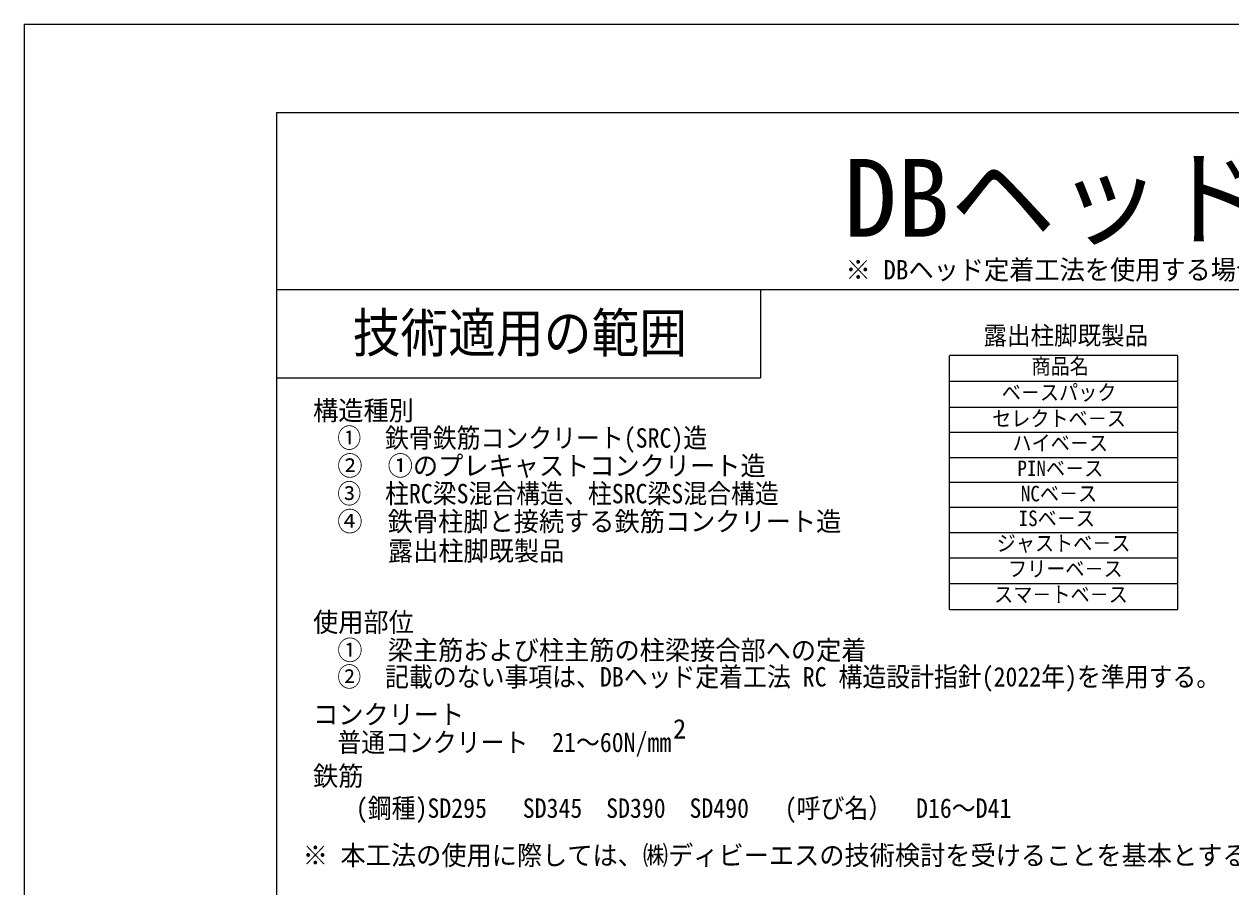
# Model space of a CAD drawing. Units: millimetres, scale not verified. Extents: x -210 to 382, y -132 to 268.
# Drawn here: x -210.3 to -73.9, y 170.2 to 267.8 of the extents above; entities that cross this region are included whole.
import ezdxf
from ezdxf.enums import TextEntityAlignment as Align

# ---------------------------------------------------------------- set-up
doc = ezdxf.new("R2010")
doc.units = ezdxf.units.MM
doc.header["$LTSCALE"] = 2
for name, color, linetype, lineweight in [('0-3_Defpoints', 7, 'Continuous', 18), ('0-6_外枠', 4, 'Continuous', 18), ('0-7_文字', 7, 'Continuous', 20), ('0-8_タイトル', 7, 'Continuous', 18), ('0-9_内枠', 7, 'Continuous', 18)]:
    doc.layers.add(name, color=color, linetype=linetype, lineweight=lineweight)
doc.styles.add('ＭＳ ゴシック', font='')
doc.styles.get('ＭＳ ゴシック').set_extended_font_data('MS Gothic')

msp = doc.modelspace()

# ---------------------------------------------------------------- linework, layer by layer
at = {"layer": '0-3_Defpoints', "color": 4}
for q in [(-210.346, -132.174), (382.196, 267.826), (382.196, 267.826)]:
    msp.add_line((-210.346, 267.826), q, dxfattribs=at)
at = {"layer": '0-6_外枠'}
for p, q in [((-181.804, 257.826), (372.196, 257.826)), ((-151.804, 257.826), (342.196, 257.826))]:
    msp.add_line(p, q, dxfattribs=at)
msp.add_lwpolyline([(-181.804, 257.826), (-181.804, -114.753), (372.196, -114.753)], dxfattribs=at)
at = {"layer": '0-7_文字', "color": 4}
for p, q in [((-105.709, 230.371), (-79.864, 230.371)), ((-105.709, 201.628), (-105.709, 230.311)), ((-79.864, 201.628), (-79.864, 230.294)), ((-105.709, 227.447), (-79.864, 227.447)), ((-105.709, 224.512), (-79.864, 224.512)), ((-105.709, 221.668), (-79.864, 221.668)), ((-105.709, 218.826), (-79.864, 218.826)), ((-105.709, 216.019), (-79.864, 216.019)), ((-105.709, 213.182), (-79.864, 213.182)), ((-105.709, 210.328), (-79.864, 210.328)), ((-105.709, 207.474), (-79.864, 207.474)), ((-105.709, 204.55), (-79.864, 204.55)), ((-105.709, 201.628), (-79.864, 201.628))]:
    msp.add_line(p, q, dxfattribs=at)
at = {"layer": '0-9_内枠'}
for p, q in [((-181.804, 237.826), (372.196, 237.826)), ((-127.064, 237.826), (-127.064, 227.826)), ((-181.804, 227.826), (-127.064, 227.826))]:
    msp.add_line(p, q, dxfattribs=at)

# ---------------------------------------------------------------- texts
at = {"layer": '0-7_文字', "style": 'ＭＳ ゴシック'}
for s, height, width, p in [('※ DBヘッド定着工法を使用する場合は、別途検定結果の確認が必要である。', 2.199, 0.95, (-117.459, 238.285)), ('露出柱脚既製品', 2.053, 0.95, (-101.862, 230.965)), ('商品名', 1.76, 0.9, (-96.43, 227.718)), ('ベ－スパック', 1.76, 0.9, (-99.795, 224.767)), ('構造種別', 2.199, 0.95, (-177.673, 222.367)), ('セレクトベ－ス', 1.76, 0.9, (-100.878, 221.817)), ('①\u3000鉄骨鉄筋コンクリート(SRC)造', 2.199, 0.9, (-174.931, 219.263)), ('ハイベ－ス', 1.76, 0.9, (-98.585, 219.04)), ('②\u3000①のプレキャストコンクリート造', 2.199, 0.95, (-174.931, 216.115)), ('  PINベ－ス', 1.76, 0.9, (-100.179, 216.176)), ('③\u3000柱RC梁S混合構造、柱SRC梁S混合構造', 2.199, 0.9, (-174.931, 212.967)), ('NCベ－ス', 1.76, 0.9, (-97.638, 213.323)), ('④\u3000鉄骨柱脚と接続する鉄筋コンクリート造', 2.199, 0.95, (-174.931, 209.819)), ('ISベ－ス', 1.76, 0.9, (-97.892, 210.523)), ('露出柱脚既製品', 2.199, 0.95, (-169.208, 206.479)), ('ジャストベ－ス', 1.76, 0.9, (-100.36, 207.706)), ('  フリーベ－ス', 1.76, 0.9, (-101.24, 204.817)), ('  スマ－トベ－ス', 1.76, 0.9, (-102.814, 201.911)), ('使用部位', 2.199, 0.95, (-177.673, 198.426)), ('①\u3000梁主筋および柱主筋の柱梁接合部への定着', 2.199, 0.95, (-174.931, 195.256)), ('②\u3000記載のない事項は、DBヘッド定着工法 RC 構造設計指針(2022年)を準用する。', 2.199, 0.9, (-174.931, 192.246)), ('コンクリート', 2.199, 0.95, (-177.673, 187.986)), ('普通コンクリート\u300021～60N/mm', 2.199, 0.9, (-174.931, 184.835)), ('鉄筋', 2.199, 0.95, (-177.673, 181.026)), ('(鋼種)SD295 \u3000SD345\u3000SD390  SD490 \u3000(呼び名）\u3000D16～D41', 2.199, 0.9, (-172.831, 177.391)), ('※ 本工法の使用に際しては、㈱ディビーエスの技術検討を受けることを基本とする。', 2.199, 0.95, (-178.841, 172.054))]:
    msp.add_text(s, height=height, dxfattribs=dict(at, width=width)).set_placement(p, align=Align.BOTTOM_LEFT)
msp.add_text('2', height=2.199, dxfattribs=at).set_placement((-136.966, 186.366), align=Align.BOTTOM_LEFT)
at = {"layer": '0-8_タイトル', "style": 'ＭＳ ゴシック'}
msp.add_text('DBヘッド定着工法 RCS混合構造設計\u3000配筋要領図', height=8.798, dxfattribs=at).set_placement((-117.644, 241.14), align=Align.BOTTOM_LEFT)
at = {"layer": '0-8_タイトル', "style": 'ＭＳ ゴシック', "width": 0.9}
msp.add_text('技術適用の範囲', height=4.399, dxfattribs=at).set_placement((-173.189, 229.38), align=Align.BOTTOM_LEFT)

doc.saveas('drawing.dxf')
